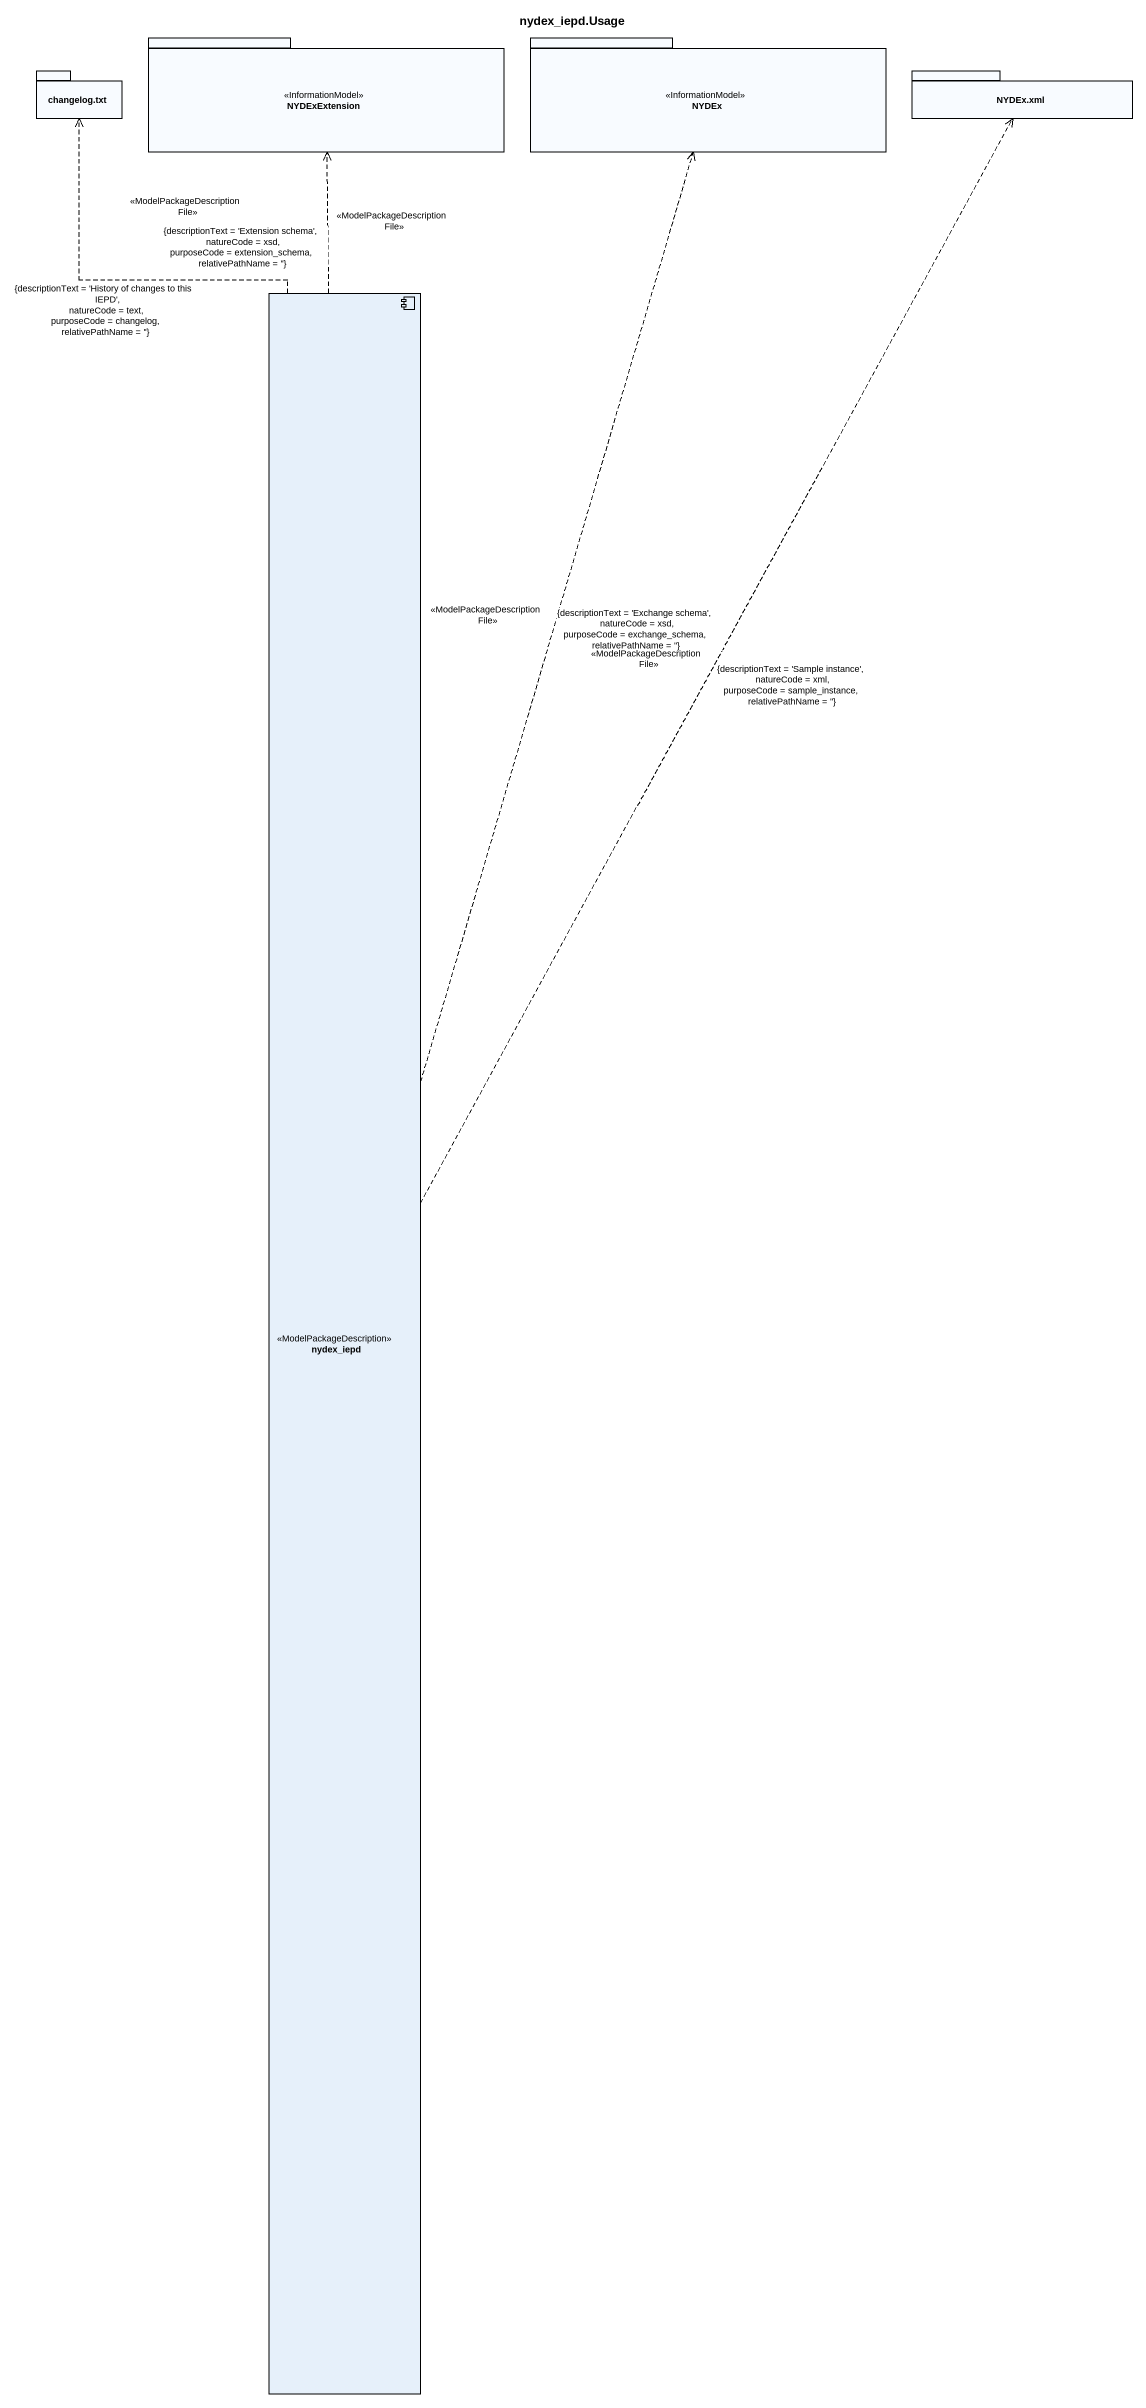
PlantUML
@startuml
title nydex_iepd.Usage
package NYDExExtension <<InformationModel>> {
}
package NYDEx <<InformationModel>> {
}
package "changelog.txt" as changelog_txt {
}
package "NYDEx.xml" as NYDEx_xml {
}
component nydex_iepd <<ModelPackageDescription>>
nydex_iepd .up.> NYDExExtension : <<ModelPackageDescriptionFile>>\n{descriptionText = 'Extension schema', natureCode = xsd, purposeCode = extension_schema, relativePathName = ''}
nydex_iepd .up.> NYDEx : <<ModelPackageDescriptionFile>>\n{descriptionText = 'Exchange schema', natureCode = xsd, purposeCode = exchange_schema, relativePathName = ''}
nydex_iepd .up.> changelog_txt : <<ModelPackageDescriptionFile>>\n{descriptionText = 'History of changes to this IEPD', natureCode = text, purposeCode = changelog, relativePathName = ''}
nydex_iepd .up.> NYDEx_xml : <<ModelPackageDescriptionFile>>\n{descriptionText = 'Sample instance', natureCode = xml, purposeCode = sample_instance, relativePathName = ''}
@enduml
